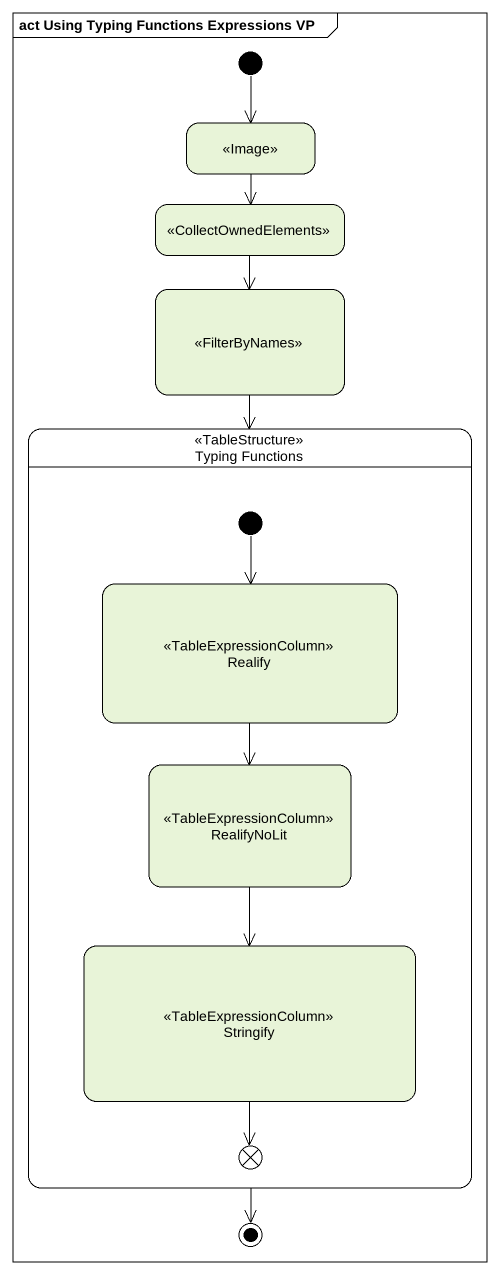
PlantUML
@startuml
mainframe act Using Typing Functions Expressions VP
hide empty description
state " " as state1 <<Image>>
state " " as state2 <<CollectOwnedElements>>
state " " as state3 <<FilterByNames>>
state "Typing Functions" as Typing_Functions <<TableStructure>> {
  state Realify <<TableExpressionColumn>>
  state RealifyNoLit <<TableExpressionColumn>>
  state Stringify <<TableExpressionColumn>>
  state flowfinal1 <<end>>
  [*] --> Realify
}
[*] --> state1
state1 --> state2
state2 --> state3
state3 --> Typing_Functions
Realify --> RealifyNoLit
RealifyNoLit --> Stringify
Stringify --> flowfinal1
Typing_Functions --> [*]
@enduml
